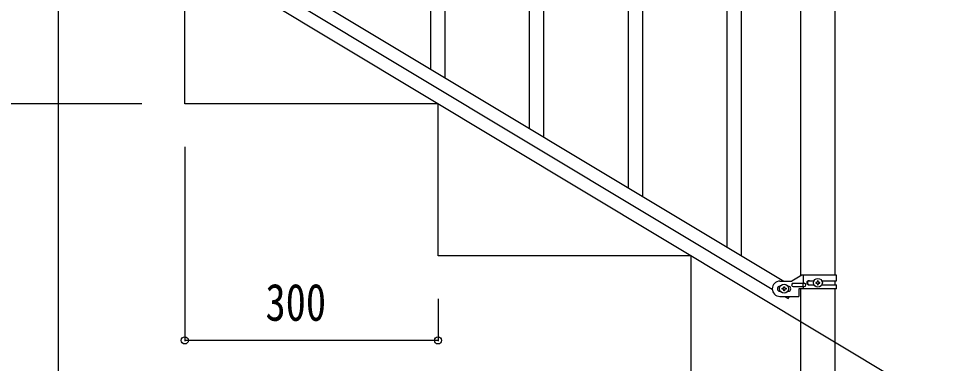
# Model space of a CAD drawing. Units: millimetres, scale not verified. Extents: x -4143 to 4140, y -2900 to 2898.
# Drawn here: x -3191 to -2094, y -1900 to -1492 of the extents above; entities that cross this region are included whole.
import ezdxf
from ezdxf.enums import TextEntityAlignment as Align

# ---------------------------------------------------------------- set-up
doc = ezdxf.new("R2010")
doc.units = ezdxf.units.MM
doc.header["$LTSCALE"] = 10
doc.layers.add('0-3_YKK_A1', color=4, linetype='Continuous')
doc.layers.add('0-4_YKK_D', color=6, linetype='Continuous')
doc.styles.add('ＭＳ ゴシック', font='')
doc.styles.get('ＭＳ ゴシック').set_extended_font_data('MS Gothic')

msp = doc.modelspace()

# ---------------------------------------------------------------- linework, layer by layer
at = {"layer": '0-3_YKK_A1'}
for p, q in [((-2702.47, -1551.56), (-2702.47, -698.21)), ((-2685.47, -1561.76), (-2685.47, -708.41)), ((-2351.47, -1762.13), (-2351.47, -908.78)), ((-2334.47, -1772.33), (-2334.47, -918.97)), ((-2264.22, -1796.16), (-2264.22, -1022.5)), ((-2223.72, -1022.5), (-2223.72, -1795.37)), ((-3089.98, -1319.09), (-2284.4, -1802.37)), ((-3103.55, -1328.44), (-2297.97, -1811.72)), ((-2468.47, -1691.94), (-2468.47, -1359.77)), ((-2451.47, -1702.14), (-2451.47, -1352.69)), ((-2568.47, -1631.95), (-2568.47, -1375.4)), ((-2585.47, -1621.75), (-2585.47, -1400.7)), ((-2093.97, -1952.5), (-2993.97, -1412.5)), ((-2393.97, -1952.5), (-2393.97, -1772.5)), ((-2262.85, -1795.37), (-2274.97, -1802.37)), ((-2221.97, -1795.37), (-2262.85, -1795.37)), ((-2260.94, -1804.87), (-2260.94, -1795.37)), ((-2221.97, -1801.87), (-2221.97, -1795.37)), ((-2288.97, -1802.37), (-2274.97, -1802.37)), ((-2288.34, -1808.37), (-2288.97, -1808.37)), ((-2278.97, -1808.37), (-2279.6, -1808.37)), ((-2273.17, -1804.87), (-2260.09, -1804.87)), ((-2273.17, -1808.87), (-2260.09, -1808.87)), ((-2261.5, -1808.87), (-2261.5, -1804.87)), ((-2260.94, -1811.37), (-2260.94, -1808.87)), ((-2254.57, -1801.87), (-2248.65, -1801.87)), ((-2254.57, -1806.87), (-2248.65, -1806.87)), ((-2245.41, -1803.89), (-2246.37, -1803.89)), ((-2242.53, -1804.85), (-2241.57, -1804.85)), ((-2239.3, -1801.87), (-2221.97, -1801.87)), ((-2239.3, -1806.87), (-2221.97, -1806.87)), ((-2223.72, -1801.87), (-2223.72, -1806.87)), ((-2221.97, -1811.37), (-2221.97, -1806.87)), ((-2288.34, -1814.37), (-2288.97, -1814.37)), ((-2288.97, -1820.37), (-2266.47, -1820.37)), ((-2285.41, -1811.85), (-2286.37, -1811.85)), ((-2283.55, -1820.37), (-2279.26, -1822.95)), ((-2282.53, -1810.89), (-2281.57, -1810.89)), ((-2278.97, -1814.37), (-2279.6, -1814.37)), ((-2279.26, -1822.95), (-2277.71, -1820.37)), ((-2266.47, -1811.37), (-2266.47, -1820.37)), ((-2221.97, -1811.37), (-2266.47, -1811.37)), ((-2264.22, -1952.5), (-2264.22, -1811.37)), ((-2223.72, -1811.37), (-2223.72, -1952.5))]:
    msp.add_line(p, q, dxfattribs=at)
for points in [[(-2393.97, -1772.5), (-2693.97, -1772.5), (-2693.97, -1592.5), (-2993.97, -1592.5), (-2993.97, -1412.5), (-3293.97, -1412.5)], [(-2284.45, -1809.93), (-2284.45, -1808.97), (-2283.49, -1808.97), (-2283.49, -1809.93)], [(-2246.37, -1803.89), (-2246.37, -1804.85), (-2245.41, -1804.85)], [(-2243.49, -1802.93), (-2243.49, -1801.97), (-2244.45, -1801.97), (-2244.45, -1802.93)], [(-2244.45, -1805.81), (-2244.45, -1806.77), (-2243.49, -1806.77), (-2243.49, -1805.81)], [(-2241.57, -1804.85), (-2241.57, -1803.89), (-2242.53, -1803.89)], [(-2286.37, -1811.85), (-2286.37, -1810.89), (-2285.41, -1810.89)], [(-2283.49, -1812.81), (-2283.49, -1813.77), (-2284.45, -1813.77), (-2284.45, -1812.81)], [(-2281.57, -1810.89), (-2281.57, -1811.85), (-2282.53, -1811.85)]]:
    msp.add_lwpolyline(points, dxfattribs=at)
for centre in [(-2283.97, -1811.37), (-2243.97, -1804.37)]:
    msp.add_circle(centre, 5.3, dxfattribs=at)
for centre, radius, start, end in [((-2288.97, -1811.37), 9, 90, 270), ((-2288.97, -1811.37), 3, 90, 270), ((-2285.41, -1809.93), 0.96, 270, 360), ((-2282.53, -1809.93), 0.96, 180, 270), ((-2278.97, -1811.37), 3, 270, 90), ((-2273.17, -1806.87), 2, 90, 270), ((-2260.09, -1806.87), 2, 270, 90), ((-2254.57, -1804.37), 2.5, 90, 270), ((-2253.82, -1804.37), 2.5, 90, 270), ((-2245.41, -1802.93), 0.96, 270, 360), ((-2245.41, -1805.81), 0.96, 360, 90), ((-2242.53, -1802.93), 0.96, 180, 270), ((-2242.53, -1805.81), 0.96, 90, 180), ((-2285.41, -1812.81), 0.96, 360, 90), ((-2282.53, -1812.81), 0.96, 90, 180)]:
    msp.add_arc(centre, radius, start, end, dxfattribs=at)
at = {"layer": '0-4_YKK_D'}
for p, q in [((-3143.97, -1464.5), (-3143.97, -2103.5)), ((-3044.97, -1592.5), (-3394.97, -1592.5)), ((-2993.97, -1643.5), (-2993.97, -1873.5)), ((-2693.97, -1823.5), (-2693.97, -1873.5)), ((-2693.97, -1872.5), (-2993.97, -1872.5))]:
    msp.add_line(p, q, dxfattribs=at)
for centre in [(-2993.97, -1872.5), (-2693.97, -1872.5)]:
    msp.add_circle(centre, 4.25, dxfattribs=at)

# ---------------------------------------------------------------- texts
at = {"layer": '0-4_YKK_D', "style": 'ＭＳ ゴシック', "width": 0.8}
msp.add_text('300', height=43.99, dxfattribs=at).set_placement((-2898.37, -1862.5), align=Align.BOTTOM_LEFT)

doc.saveas('drawing.dxf')
